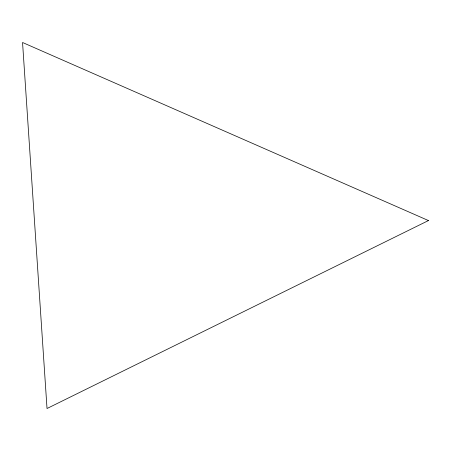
<?xml version="1.0" encoding="UTF-8"?>
<svg xmlns="http://www.w3.org/2000/svg" width="451" height="451" viewBox="0 0 451 451"><rect width="100%" height="100%" fill="white"/><g stroke="black" fill="none" stroke-linecap="round" stroke-linejoin="round"><path stroke-width="0.68" d="M428.45 220.562L47.022 408.51L22.55 42.49L428.45 220.562"/></g></svg>
